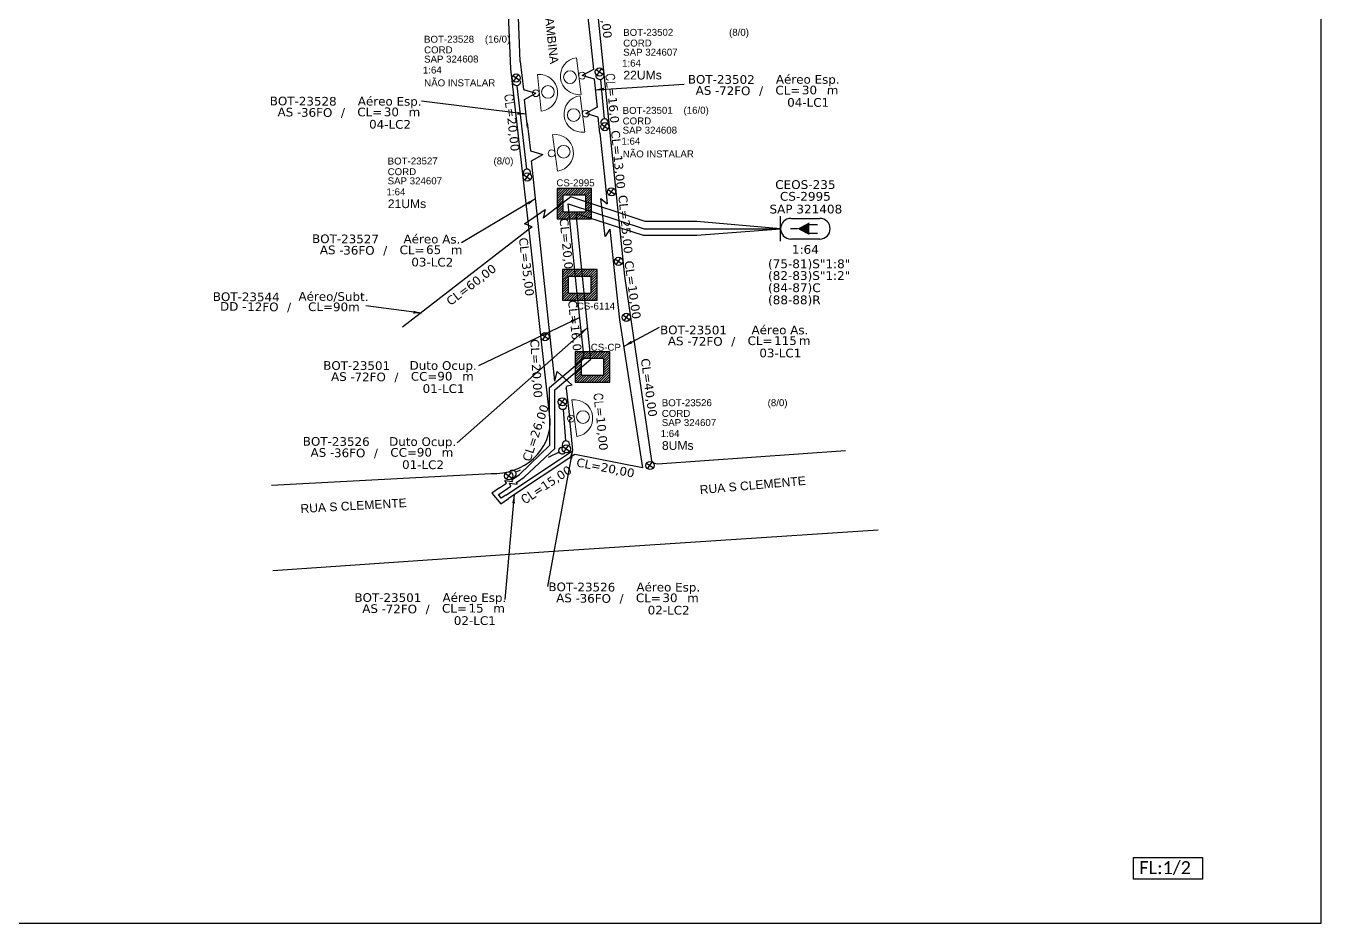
# Model space of a CAD drawing. Header units: metres. Extents: x -1286 to -445, y -500 to 94.
# Drawn here: x -743.9 to -445.1, y -499.8 to -292.9 of the extents above; entities that cross this region are included whole.
import ezdxf
from ezdxf.enums import TextEntityAlignment as Align

# ---------------------------------------------------------------- set-up
doc = ezdxf.new("R2010")
doc.units = ezdxf.units.M
for name, color, linetype in [('10.1-Caixas Subterrâneas', 5, 'Continuous'), ('20.4-CEOS', 1, 'Continuous'), ('CAP a instalar', 1, 'Continuous'), ('celulas gpon', 7, 'Continuous'), ('label_cabos', 7, 'Continuous'), ('Legenda', 1, 'Continuous'), ('QUADRA', 7, 'Continuous')]:
    doc.layers.add(name, color=color, linetype=linetype)
for name, color, linetype, lineweight in [("20.0-LEGENDA DOS CDO'S", 1, 'Continuous', 0), ('20.2-CDO_POSTE', 1, 'Continuous', 5), ('20.6-CORDOALHA_SUPORTE', 7, 'Continuous', 25), ('Segmento Logradouro Texto', 238, 'Continuous', 0)]:
    doc.layers.add(name, color=color, linetype=linetype, lineweight=lineweight)
doc.layers.add('EXTRA', color=50, linetype='Continuous', plot=False)
doc.styles.add('ARIAL', font='arial.ttf')
doc.styles.add('DIGICADE', font='arial.ttf')
doc.styles.add('ROMANS', font='romans.shx')
doc.styles.add('siredit', font='verdana.ttf')
doc.styles.add('WMF-Calibri0', font='calibri.ttf')
doc.linetypes.add('FENCELINE1', pattern='A,0.25,-0.1,[133,ltypeshp.shx,S=0.1,R=0,X=-0.1,Y=0],-0.1,1', length=1.45)
doc.dimstyles.new('CC', dxfattribs={"dimtxt": 0.8, "dimasz": 2, "dimexe": 0.18, "dimexo": 0.0625, "dimgap": 0.09, "dimtad": 0, "dimdec": 0, "dimrnd": 1, "dimzin": 0, "dimdsep": 46, "dimtxsty": 'siredit', "dimblk": 'NONE', "dimcen": 0, "dimse1": 1, "dimse2": 1, "dimsd1": 1, "dimsd2": 1, "dimclrt": 7, "dimadec": 0, "dimazin": 0, "dimtfac": 1, "dimtdec": 0, "dimtofl": 0, "dimtmove": 0, "dimatfit": 3, "dimfxl": 0, "dimtolj": 1, "dimtzin": 0, "dimarcsym": 0})

# ---------------------------------------------------------------- blocks, each defined once
blk = doc.blocks.new('Inst CORD BENZINAL 4.55MM 3F (sem recursos)')
at = {"layer": '20.6-CORDOALHA_SUPORTE', "color": 0, "lineweight": 0, "style": 'ROMANS'}
blk.add_attdef('LANCE', text='', height=1, dxfattribs=at).set_placement((-0.54, -2.21), align=Align.RIGHT)
at = {"layer": '20.6-CORDOALHA_SUPORTE', "color": 0, "style": 'siredit'}
blk.add_attdef('QTDE', (-0.54, -2.21), '', height=1, rotation=359.69, dxfattribs=at)
at = {"layer": '20.6-CORDOALHA_SUPORTE', "color": 0, "lineweight": 0, "style": 'ROMANS'}
for tag, p, flags in [('FATOR', (-5.2, -4.44), 3), ('ID_ATIVIDADE', (-5.2, -6.67), 3), ('FID', (-5.2, -8.9), 1)]:
    blk.add_attdef(tag, p, '', height=1, dxfattribs=dict(at, flags=flags))
blk = doc.blocks.new('*X70')
at = {"color": 0, "linetype": 'Continuous'}
for p, q in [((-1.25, 0.34099), (-0.49099, 1.1)), ((-1.25, 0.517767), (-0.667767, 1.1)), ((-1.25, 0.694544), (-0.844544, 1.1)), ((-1.25, 0.87132), (-1.02132, 1.1)), ((-1.25, 1.048097), (-1.198097, 1.1)), ((-0.789214, 0.625), (-0.314214, 1.1)), ((-0.612437, 0.625), (-0.137437, 1.1)), ((-0.43566, 0.625), (0.03934, 1.1)), ((-0.258883, 0.625), (0.216117, 1.1)), ((-0.082107, 0.625), (0.392893, 1.1)), ((0.09467, 0.625), (0.56967, 1.1)), ((0.271447, 0.625), (0.746447, 1.1)), ((0.448223, 0.625), (0.923223, 1.1)), ((0.625, 0.625), (1.1, 1.1)), ((0.801777, 0.625), (1.25, 1.073223)), ((-1.25, 0.164214), (-0.8035, 0.610714)), ((-1.25, -0.012563), (-0.8035, 0.433937)), ((-1.25, -0.18934), (-0.8035, 0.25716)), ((-1.25, -0.366117), (-0.8035, 0.080383)), ((0.8035, 0.449947), (1.25, 0.896447)), ((0.8035, 0.27317), (1.25, 0.71967)), ((0.8035, 0.096393), (1.25, 0.542893)), ((0.8035, -0.080383), (1.25, 0.366117)), ((0.8035, -0.25716), (1.25, 0.18934)), ((0.8035, -0.433937), (1.25, 0.012563)), ((-1.25, -0.542893), (-0.8035, -0.096393)), ((-1.25, -0.71967), (-0.8035, -0.27317)), ((-1.25, -0.896447), (-0.8035, -0.449947)), ((-1.25, -1.073223), (-0.801777, -0.625)), ((-1.1, -1.1), (-0.625, -0.625)), ((-0.923223, -1.1), (-0.448223, -0.625)), ((-0.746447, -1.1), (-0.271447, -0.625)), ((-0.56967, -1.1), (-0.09467, -0.625)), ((-0.392893, -1.1), (0.082107, -0.625)), ((-0.216117, -1.1), (0.258883, -0.625)), ((-0.03934, -1.1), (0.43566, -0.625)), ((0.137437, -1.1), (0.612437, -0.625)), ((0.314214, -1.1), (0.789214, -0.625)), ((0.49099, -1.1), (1.25, -0.34099)), ((0.667767, -1.1), (1.25, -0.517767)), ((0.8035, -0.610714), (1.25, -0.164214)), ((0.844544, -1.1), (1.25, -0.694544)), ((1.02132, -1.1), (1.25, -0.87132)), ((1.198097, -1.1), (1.25, -1.048097))]:
    blk.add_line(p, q, dxfattribs=at)
blk = doc.blocks.new('MANHOLE_MQ')
at = {"color": 0, "linetype": 'Continuous'}
for p, q in [((0.00000623, 0.00000569), (-0.00000627, 0.00000569)), ((-0.00000627, 0.00000569), (-0.00000627, -0.00000531)), ((0.00000623, -0.00000531), (0.00000623, 0.00000569)), ((-0.00000404, 0.00000331), (0.00000399, 0.00000331)), ((-0.00000404, -0.00000294), (-0.00000404, 0.00000331)), ((0.00000399, 0.00000331), (0.00000399, -0.00000294)), ((0.00000399, -0.00000294), (-0.00000404, -0.00000294)), ((0.00000399, -0.00000294), (0.00000399, -0.00000294)), ((-0.00000627, -0.00000531), (0.00000623, -0.00000531))]:
    blk.add_line(p, q, dxfattribs=at)
at = {"color": 0, "linetype": 'Continuous', "xscale": 5e-06, "yscale": 5e-06, "zscale": 1e-05}
blk.add_blockref('*X70', (-0.00000002, 0.00000019), dxfattribs=at)
blk = doc.blocks.new('CDOE_CT_POST_DESENHO')
at = {"color": 0}
blk.add_line((2.14, 0.39), (-2.11, 0.39), dxfattribs=at)
for centre, radius in [((0.01, 1.4), 0.733), ((0.01, 0), 0.393)]:
    blk.add_circle(centre, radius, dxfattribs=at)
blk.add_arc((0.01, 0.39), 2.12, 0, 180, dxfattribs=at)
blk = doc.blocks.new('Inst CDOE-8 CAIXA DIST OPT CDOE 48F_8D C_SPL OPTAP')
at = {"layer": "20.0-LEGENDA DOS CDO'S", "color": 0, "style": 'ARIAL'}
for tag, p, height in [('FID', (0.12, 5.25), 0.8), ('CORDOALHA', (0.12, 4.02), 0.8), ('SAP', (0.12, 2.96), 0.8), ('1:XX', (-0.01, 1.7), 0.8), ('UMS', (0.14, 0.22), 1)]:
    blk.add_attdef(tag, p, '', height=height, rotation=0.118, dxfattribs=at)
at = {"layer": "20.0-LEGENDA DOS CDO'S", "color": 0}
for tag, p, style, flags in [('ID_ATIVIDADE', (0.12, 6.47), 'ARIAL', 3), ('FATOR', (7.92, 6.47), 'ARIAL', 1), ('QTDE', (0.23, -0.97), 'DIGICADE', 3)]:
    blk.add_attdef(tag, p, '', height=0.8, rotation=0.118, dxfattribs=dict(at, style=style, flags=flags))
at = {"layer": "20.0-LEGENDA DOS CDO'S", "color": 0, "style": 'ARIAL'}
blk.add_attdef('FIBRAS_UTILIZADAS', text='', height=0.8, rotation=0.118, dxfattribs=at).set_placement((13.48, 5.26), align=Align.CENTER)
blk = doc.blocks.new('CDOE_CT_POSTE')
at = {"layer": "20.0-LEGENDA DOS CDO'S", "color": 0, "style": 'ARIAL'}
for tag, p in [('CDO_N', (0.12, 5.25)), ('CORDOALHA', (0.12, 4.02)), ('SAP', (0.12, 2.96)), ('1:XX', (0.14, 1.23)), ('UMS', (0.14, 0.22))]:
    blk.add_attdef(tag, p, '', height=0.68, rotation=0.118, dxfattribs=at)
blk.add_attdef('FIBRAS_UTILIZADAS', text='', height=0.68, rotation=0.118, dxfattribs=at).set_placement((7.83, 5.26), align=Align.CENTER)
blk = doc.blocks.new('Inst CB DT OCUP CFOA-SM-AS-80-TS-72')
at = {"layer": 'label_cabos', "color": 0, "style": 'siredit'}
for tag, flags, p in [('ID_ATIVIDADE', 3, (1.31, 2.67)), ('FATOR', 1, (11.56, 2.55))]:
    blk.add_attdef(tag, text='', height=1, rotation=359.69, dxfattribs=dict(at, flags=flags)).set_placement(p, align=Align.MIDDLE_CENTER)
for tag, p in [('DESTINO_CABO', (3.13, 1.26)), ('TIPO_CABO', (13.11, 1.24)), ('TIPO_CABO', (1.76, 0)), ('CABO', (4.69, -0.05)), ('/', (7.71, -0.05)), ('LANCE', (10.91, 0)), ('UND', (15.96, 0)), ('FID', (13.15, -1.41))]:
    blk.add_attdef(tag, text='', height=1, rotation=359.69, dxfattribs=at).set_placement(p, align=Align.MIDDLE_CENTER)
blk.add_attdef('QTDE', (12.43, -0.47), '', height=1, rotation=359.69, dxfattribs=at)
blk = doc.blocks.new('_None')
blk = doc.blocks.new('Inst CB ESP CFOA-SM-AS-80-TS-72')
at = {"layer": 'label_cabos', "color": 0, "style": 'siredit'}
for tag, flags, p in [('ID_ATIVIDADE', 3, (1.31, 2.67)), ('FATOR', 1, (11.56, 2.55))]:
    blk.add_attdef(tag, text='', height=0.8, rotation=359.69, dxfattribs=dict(at, flags=flags)).set_placement(p, align=Align.MIDDLE_CENTER)
for tag, p in [('DESTINO_CABO', (3.13, 1.26)), ('TIPO_CABO', (13.11, 1.24)), ('TIPO_CABO', (1.76, 0)), ('CABO', (4.69, -0.05)), ('/', (7.71, -0.05)), ('LANCE', (10.81, 0)), ('UND', (15.96, 0)), ('FID', (13.15, -1.41))]:
    blk.add_attdef(tag, text='', height=0.8, rotation=359.69, dxfattribs=at).set_placement(p, align=Align.MIDDLE_CENTER)
blk.add_attdef('QTDE', (12.43, -0.47), '', height=0.8, rotation=359.69, dxfattribs=at)
blk = doc.blocks.new('Inst CB AS CFOA-SM-AS-80-TS-72')
at = {"layer": 'label_cabos', "color": 0, "style": 'siredit'}
for tag, flags, p in [('ID_ATIVIDADE', 3, (1.31, 2.67)), ('FATOR', 1, (11.56, 2.55))]:
    blk.add_attdef(tag, text='', height=1, rotation=359.69, dxfattribs=dict(at, flags=flags)).set_placement(p, align=Align.MIDDLE_CENTER)
for tag, p in [('DESTINO_CABO', (3.13, 1.26)), ('TIPO_CABO', (13.11, 1.24)), ('TIPO_CABO', (1.76, 0)), ('CABO', (4.69, -0.05)), ('/', (7.71, -0.05)), ('LANCE', (10.81, 0)), ('UND', (15.96, 0)), ('FID', (13.15, -1.41))]:
    blk.add_attdef(tag, text='', height=1, rotation=359.69, dxfattribs=at).set_placement(p, align=Align.MIDDLE_CENTER)
blk.add_attdef('QTDE', (12.43, -0.47), '', height=1, rotation=359.69, dxfattribs=at)
blk = doc.blocks.new('Inst CB DT OCUP CFOA-SM-AS-80-TS-36')
at = {"layer": 'label_cabos', "color": 0, "style": 'siredit'}
for tag, flags, p in [('ID_ATIVIDADE', 3, (1.31, 2.67)), ('FATOR', 1, (11.56, 2.55))]:
    blk.add_attdef(tag, text='', height=1, rotation=359.69, dxfattribs=dict(at, flags=flags)).set_placement(p, align=Align.MIDDLE_CENTER)
for tag, p in [('DESTINO_CABO', (3.13, 1.26)), ('TIPO_CABO', (13.11, 1.24)), ('TIPO_CABO', (1.76, 0)), ('CABO', (4.69, -0.05)), ('/', (7.71, -0.05)), ('LANCE', (10.91, 0)), ('UND', (15.96, 0)), ('FID', (13.15, -1.41))]:
    blk.add_attdef(tag, text='', height=1, rotation=359.69, dxfattribs=at).set_placement(p, align=Align.MIDDLE_CENTER)
blk.add_attdef('QTDE', (12.43, -0.47), '', height=1, rotation=359.69, dxfattribs=at)
blk = doc.blocks.new('Inst CB ESP CFOA-SM-AS-80-TS-36')
at = {"layer": 'label_cabos', "color": 0, "style": 'siredit'}
for tag, flags, p in [('ID_ATIVIDADE', 3, (1.31, 2.67)), ('FATOR', 1, (11.56, 2.55))]:
    blk.add_attdef(tag, text='', height=1, rotation=359.69, dxfattribs=dict(at, flags=flags)).set_placement(p, align=Align.MIDDLE_CENTER)
for tag, p in [('DESTINO_CABO', (3.13, 1.26)), ('TIPO_CABO', (13.11, 1.24)), ('TIPO_CABO', (1.76, 0)), ('CABO', (4.69, -0.05)), ('/', (7.71, -0.05)), ('LANCE', (10.81, 0)), ('UND', (15.96, 0)), ('FID', (13.15, -1.41))]:
    blk.add_attdef(tag, text='', height=1, rotation=359.69, dxfattribs=at).set_placement(p, align=Align.MIDDLE_CENTER)
blk.add_attdef('QTDE', (12.43, -0.47), '', height=1, rotation=359.69, dxfattribs=at)
blk = doc.blocks.new('Inst CB AS CFOA-SM-AS-80-TS-36')
at = {"layer": 'label_cabos', "color": 0, "style": 'siredit'}
for tag, flags, p in [('ID_ATIVIDADE', 3, (1.31, 2.67)), ('FATOR', 1, (11.56, 2.55))]:
    blk.add_attdef(tag, text='', height=1, rotation=359.69, dxfattribs=dict(at, flags=flags)).set_placement(p, align=Align.MIDDLE_CENTER)
for tag, p in [('DESTINO_CABO', (3.13, 1.26)), ('TIPO_CABO', (13.11, 1.24)), ('TIPO_CABO', (1.76, 0)), ('CABO', (4.69, -0.05)), ('/', (7.71, -0.05)), ('LANCE', (10.81, 0)), ('UND', (15.96, 0)), ('FID', (13.15, -1.41))]:
    blk.add_attdef(tag, text='', height=1, rotation=359.69, dxfattribs=at).set_placement(p, align=Align.MIDDLE_CENTER)
blk.add_attdef('QTDE', (12.43, -0.47), '', height=1, rotation=359.69, dxfattribs=at)
blk = doc.blocks.new('LEGENDA DOS CABOS')
at = {"layer": 'EXTRA', "color": 0, "style": 'siredit'}
for tag, p in [('ID', (4.6, 0.97)), ('XX', (9.03, 0.97))]:
    blk.add_attdef(tag, text='', height=0.48, rotation=359.69, dxfattribs=at).set_placement(p, align=Align.MIDDLE_CENTER)
at = {"layer": 'Legenda', "color": 0, "style": 'siredit'}
for tag, p in [('TIPO_CABO', (1.31, 0)), ('CABO', (4.69, -0.05)), ('/', (6.81, -0.05)), ('METROS', (10.03, -0.05))]:
    blk.add_attdef(tag, text='', height=0.8, rotation=359.69, dxfattribs=at).set_placement(p, align=Align.MIDDLE_CENTER)
blk = doc.blocks.new('*U114')
at = {"layer": '20.4-CEOS', "color": 7, "style": 'siredit'}
for tag, p in [('FIBRAS_SPLITTER', (0, 0)), ('FIBRAS_TOP_C', (0, -4.13)), ('RESERVA_FINAIS', (0, -5.46))]:
    blk.add_attdef(tag, p, '', height=1.01, dxfattribs=at)
for tag, p, flags in [('ID_ATIVIDADE', (0, -6.77), 3), ('FATOR', (0, -8.09), 1), ('QTDE', (0, -9.4), 1), ('FID', (0, -10.71), 1)]:
    blk.add_attdef(tag, p, '', height=1.01, dxfattribs=dict(at, flags=flags))
blk = doc.blocks.new('*U115')
at = {"layer": '20.4-CEOS', "color": 7, "style": 'siredit'}
blk.add_attdef('FIBRAS_SPLITTER', (0, 0), '', height=1.01, dxfattribs=at)
for tag, p, flags in [('ID_ATIVIDADE', (0, -1.48), 3), ('FATOR', (0, -2.79), 1), ('QTDE', (0, -4.11), 1), ('FID', (0, -5.42), 1)]:
    blk.add_attdef(tag, p, '', height=1.01, dxfattribs=dict(at, flags=flags))

msp = doc.modelspace()

# ---------------------------------------------------------------- linework, layer by layer
msp.add_lwpolyline([(-1286.07, -499.81), (-445.07, -499.81), (-445.07, 94.19), (-1286.07, 94.19)], close=True)
at = {"color": 10}
for points in [[(-631.58, -304.33), (-630.02, -305.4)], [(-631.34, -305.64), (-630.27, -304.08)], [(-612.35, -302.94), (-610.8, -304.01)], [(-612.11, -304.25), (-611.04, -302.69)], [(-611.12, -315.56), (-609.56, -316.63)], [(-610.88, -316.87), (-609.8, -315.32)], [(-629.01, -327.18), (-627.45, -328.25)], [(-628.77, -328.49), (-627.69, -326.93)], [(-609.56, -330.6), (-608.01, -331.67)], [(-609.32, -331.91), (-608.25, -330.36)], [(-607.94, -346.63), (-606.39, -347.7)], [(-607.7, -347.95), (-606.63, -346.39)], [(-606.15, -359.54), (-604.59, -360.62)], [(-605.9, -360.86), (-604.83, -359.3)], [(-624.92, -363.99), (-623.36, -365.06)], [(-624.67, -365.3), (-623.6, -363.75)], [(-620.9, -379.03), (-619.34, -380.1)], [(-620.66, -380.35), (-619.59, -378.79)], [(-620.01, -389.86), (-618.45, -390.94)], [(-619.76, -391.18), (-618.69, -389.62)], [(-600.69, -393.73), (-599.14, -394.8)], [(-600.45, -395.04), (-599.38, -393.49)], [(-633.28, -396.11), (-631.73, -397.18)], [(-633.04, -397.43), (-631.97, -395.87)]]:
    msp.add_lwpolyline(points, dxfattribs=at)
at = {"color": 7}
msp.add_lwpolyline([(-488.37, -484.64), (-472.44, -484.64), (-472.44, -489.7), (-488.37, -489.7)], close=True, dxfattribs=at)
at = {"color": 10}
for centre in [(-630.8, -304.86), (-611.58, -303.47), (-610.34, -316.1), (-628.23, -327.71), (-608.78, -331.13), (-607.16, -347.17), (-605.37, -360.08), (-624.14, -364.53), (-620.12, -379.57), (-619.23, -390.4), (-599.91, -394.27), (-632.51, -396.65)]:
    msp.add_circle(centre, 0.945, dxfattribs=at)
at = {"layer": '20.4-CEOS', "color": 5}
for p, q in [((-567.4, -337.26), (-560.72, -337.26)), ((-560.72, -342.02), (-567.4, -342.02))]:
    msp.add_line(p, q, dxfattribs=at)
for points in [[(-569.79, -342.51), (-569.79, -336.77)], [(-565.9, -339.64), (-567.51, -339.64)], [(-563.27, -338.69), (-561.24, -338.69)], [(-563.27, -340.68), (-561.24, -340.68)]]:
    msp.add_lwpolyline(points, dxfattribs=at)
msp.add_lwpolyline([(-565.9, -339.64, 0, 2.94, 0), (-563.14, -339.64, 2.94, 2.94, 0)], format="xyseb", dxfattribs=at)
for centre, start, end in [((-567.4, -339.64), 90, 270), ((-560.72, -339.64), 270, 90)]:
    msp.add_arc(centre, 2.38, start, end, dxfattribs=at)
at = {"layer": '20.6-CORDOALHA_SUPORTE'}
for points in [[(-610.62, -304.16, -1.231752), (-612.31, -304.3)], [(-629.85, -305.55, -1.231752), (-631.53, -305.69)], [(-609.55, -315.26, 1.231752), (-611.24, -315.4)], [(-627.44, -326.88, 1.231752), (-629.12, -327.02)], [(-619.22, -380.26, -1.231752), (-620.9, -380.4)], [(-619.54, -391.47, -1.231752), (-620.31, -389.97)], [(-618.44, -389.56, 1.231752), (-620.12, -389.71)], [(-631.43, -397.06, 1.231752), (-632.21, -395.56)]]:
    msp.add_lwpolyline(points, format="xyb", dxfattribs=at)
for points in [[(-630.6, -306.66), (-628.37, -325.91)], [(-611.33, -305.27), (-610.48, -314.29)], [(-619.97, -381.37), (-619.37, -388.6)], [(-620.85, -391.2), (-623.41, -392.38)], [(-629.83, -395.34), (-630.89, -395.83)]]:
    msp.add_lwpolyline(points, dxfattribs=at)
at = {"layer": 'CAP a instalar', "color": 7, "linetype": 'FENCELINE1', "ltscale": 6}
for points in [[(-629.84, -301.09), (-631.05, -270.42), (-632.01, -260.28)], [(-629.84, -301.09), (-629.12, -307.56), (-626.24, -308.4)], [(-628.15, -316.32), (-628.87, -309.85), (-626.24, -308.4)], [(-628.24, -315.19), (-627.52, -321.66), (-624.64, -322.49)], [(-626.55, -330.41), (-627.27, -323.95), (-624.64, -322.49)], [(-621.9, -374.79), (-626.55, -330.41)], [(-621.9, -374.79), (-621.32, -372.54), (-617.89, -375.73), (-619.1, -375.98)], [(-619.22, -376.48), (-619.1, -375.98)], [(-619.22, -376.48), (-618.5, -383.1), (-617.84, -383.3)], [(-617.73, -390.8), (-618.44, -383.64), (-617.84, -383.3)], [(-633.14, -401.09), (-620.79, -392.86), (-619.18, -391.76), (-617.73, -390.8)], [(-633.14, -401.09), (-634.22, -401.77), (-634.88, -400.93), (-633.58, -400.07)]]:
    msp.add_lwpolyline(points, dxfattribs=at)
at = {"layer": 'CAP a instalar', "color": 5, "linetype": 'FENCELINE1', "ltscale": 6}
for points in [[(-615.37, -280.46), (-613.62, -296.4)], [(-613.62, -296.4), (-612.96, -302.88), (-615.59, -304.31)], [(-612.06, -311.65), (-612.72, -305.17), (-615.59, -304.31)], [(-612.76, -305.15), (-612.1, -311.62), (-614.74, -313.05)], [(-611.49, -317.59), (-611.87, -313.92), (-614.74, -313.05)], [(-611.49, -317.59), (-610.27, -329.02), (-609.76, -333.87)], [(-629.99, -396.34), (-623.03, -389.54), (-623.07, -376.28), (-615.13, -369.52), (-616.81, -353.87), (-618.82, -333.9), (-601.29, -339.64), (-569.79, -339.64)], [(-609.15, -339.75), (-610.23, -341.42), (-611.29, -332.69), (-609.76, -333.87)], [(-609.15, -339.75), (-608.15, -349.29), (-606.91, -360.69)], [(-606.91, -360.69), (-601.67, -394.78), (-617.27, -391.71), (-632.56, -401.89)], [(-634.62, -399.42), (-633.04, -398.36), (-633.4, -397.72), (-631.6, -397.92), (-631.75, -397.52), (-629.99, -396.34)], [(-633.58, -400.07), (-632, -399), (-632.36, -398.37), (-630.56, -398.56), (-630.71, -398.16), (-628.95, -396.98)], [(-634.62, -399.42), (-636.4, -400.61), (-634.35, -403.09), (-632.56, -401.89)]]:
    msp.add_lwpolyline(points, dxfattribs=at)
at = {"layer": 'CAP a instalar', "color": 7, "ltscale": 6}
for points in [[(-569.79, -339.64), (-589.07, -337.94), (-601.03, -337.94), (-618.14, -332.25), (-624.59, -337.24)], [(-628.95, -396.98), (-621.83, -390.35), (-621.84, -376.82), (-613.56, -369.72), (-616.95, -336.12), (-601.48, -341.12), (-589.07, -341.12), (-569.79, -339.64)], [(-627.12, -339.2), (-628.85, -338.49), (-624.1, -335.2), (-624.59, -337.24)], [(-627.12, -339.2), (-657.05, -362.37)]]:
    msp.add_lwpolyline(points, dxfattribs=at)
at = {"layer": 'QUADRA', "color": 4}
for points in [[(-620.94, -201.47), (-617.34, -248.23), (-612.36, -286.59), (-605.82, -350.61), (-599.53, -393.21), (-598.98, -393.69), (-598.18, -393.84), (-554.79, -390.76)], [(-687.26, -398.77), (-636.59, -396.07), (-635.24, -396.08), (-633.9, -395.96), (-632.57, -395.7), (-631.29, -395.32), (-630.05, -394.81), (-628.87, -394.19), (-627.77, -393.46), (-626.76, -392.62), (-625.85, -391.71), (-625.06, -390.69), (-624.37, -389.62), (-623.82, -388.47), (-623.39, -387.27), (-623.1, -386.05), (-622.96, -384.82), (-622.94, -383.72), (-628.1, -337.21), (-632.05, -302.78), (-633.45, -268.49)], [(-547.24, -409.2), (-622.2, -414.11), (-650.09, -416.03), (-686.96, -418.58)]]:
    msp.add_lwpolyline(points, dxfattribs=at)

# ---------------------------------------------------------------- block references
at = {"layer": '10.1-Caixas Subterrâneas', "color": 30, "xscale": 639575.1086223164, "yscale": 639575.1086223164, "zscale": 639575.1086223164, "rotation": 180.0000000000625}
for p in [(-617.38, -333.74), (-616.14, -352.45), (-613.19, -371.4)]:
    msp.add_blockref('MANHOLE_MQ', p, dxfattribs=at)
at = {"layer": "20.0-LEGENDA DOS CDO'S", "color": 252}
ref = msp.add_blockref('CDOE_CT_POSTE', (-652.29, -307.24), dxfattribs=dict(at, xscale=2, yscale=2, zscale=2))
ref.add_attrib('CDO_N', 'BOT-23528', (-652.05, -296.74), dxfattribs={"color": 0, "height": 1.6, "rotation": 0.118, "style": 'ARIAL'})
ref.add_attrib('CORDOALHA', 'CORD', (-652.04, -299.19), dxfattribs={"color": 0, "height": 1.6, "rotation": 0.118, "style": 'ARIAL'})
ref.add_attrib('SAP', 'SAP 324608', (-652.04, -301.32), dxfattribs={"color": 0, "height": 1.6, "rotation": 0.118, "style": 'ARIAL'})
ref.add_attrib('1:XX', '1:64', (-652.31, -303.84), dxfattribs={"color": 0, "height": 1.6, "rotation": 0.118, "style": 'ARIAL'})
ref.add_attrib('UMS', 'NÃO INSTALAR', (-652.01, -306.8), dxfattribs={"color": 0, "height": 1.6, "rotation": 0.118, "style": 'ARIAL'})
ref.add_attrib('FIBRAS_UTILIZADAS', '     (16/0)', dxfattribs={"color": 0, "height": 1.6, "rotation": 0.118, "style": 'ARIAL'}).set_placement((-636.63, -296.71), align=Align.CENTER)
at = {"layer": "20.0-LEGENDA DOS CDO'S", "color": 7, "lineweight": 0, "xscale": 2, "yscale": 2, "zscale": 2}
for p, values in [((-606.33, -305.66), {'FID': 'BOT-23502', 'CORDOALHA': 'CORD', 'SAP': 'SAP 324607', '1:XX': '1:64', 'UMS': '22UMs', 'FIBRAS_UTILIZADAS': '(8/0)'}), ((-660.68, -335.33), {'FID': 'BOT-23527', 'CORDOALHA': 'CORD', 'SAP': 'SAP 324607', '1:XX': '1:64', 'UMS': '21UMs', 'FIBRAS_UTILIZADAS': '(8/0)'}), ((-597.43, -391.09), {'FID': 'BOT-23526', 'CORDOALHA': 'CORD', 'SAP': 'SAP 324607', '1:XX': '1:64', 'UMS': '8UMs', 'FIBRAS_UTILIZADAS': '(8/0)'})]:
    msp.add_blockref('Inst CDOE-8 CAIXA DIST OPT CDOE 48F_8D C_SPL OPTAP', p, dxfattribs=at).add_auto_attribs(values)
at = {"layer": "20.0-LEGENDA DOS CDO'S", "color": 252}
ref = msp.add_blockref('CDOE_CT_POSTE', (-606.47, -323.64), dxfattribs=dict(at, xscale=2, yscale=2, zscale=2))
ref.add_attrib('CDO_N', 'BOT-23501', (-606.23, -313.15), dxfattribs={"color": 0, "height": 1.6, "rotation": 0.118, "style": 'ARIAL'})
ref.add_attrib('CORDOALHA', 'CORD', (-606.22, -315.59), dxfattribs={"color": 0, "height": 1.6, "rotation": 0.118, "style": 'ARIAL'})
ref.add_attrib('SAP', 'SAP 324608', (-606.22, -317.72), dxfattribs={"color": 0, "height": 1.6, "rotation": 0.118, "style": 'ARIAL'})
ref.add_attrib('1:XX', '1:64', (-606.49, -320.24), dxfattribs={"color": 0, "height": 1.6, "rotation": 0.118, "style": 'ARIAL'})
ref.add_attrib('UMS', 'NÃO INSTALAR', (-606.19, -323.21), dxfattribs={"color": 0, "height": 1.6, "rotation": 0.118, "style": 'ARIAL'})
ref.add_attrib('FIBRAS_UTILIZADAS', '     (16/0)', dxfattribs={"color": 0, "height": 1.6, "rotation": 0.118, "style": 'ARIAL'}).set_placement((-590.81, -313.11), align=Align.CENTER)
at = {"layer": '20.2-CDO_POSTE', "color": 7, "xscale": -2, "zscale": 2}
for p, yscale, rotation in [((-615.59, -304.31), 1.999999999999999, 97.21387081247103), ((-622.6, -322.28), 2, 277.7019938570469), ((-618.14, -383.47), 2, 277.7019938570469)]:
    msp.add_blockref('CDOE_CT_POST_DESENHO', p, dxfattribs=dict(at, yscale=yscale, rotation=rotation))
at = {"layer": '20.2-CDO_POSTE', "color": 8, "yscale": 2, "zscale": 2}
for p, xscale, rotation in [((-626.24, -308.4), -1.999999999999984, 275.8703583839682), ((-614.74, -313.05), -2, 97.2138708124747)]:
    msp.add_blockref('CDOE_CT_POST_DESENHO', p, dxfattribs=dict(at, xscale=xscale, rotation=rotation))
at = {"layer": '20.4-CEOS', "color": 5, "lineweight": 0}
ref = msp.add_blockref('*U114', (-572.68, -348.74), dxfattribs=dict(at, xscale=2, yscale=2, zscale=2))
ref.add_attrib('FIBRAS_SPLITTER', '(75-81)S"1:8"', (-572.68, -348.74), dxfattribs={"color": 7, "height": 2.0194, "style": 'siredit'})
ref.add_attrib('FIBRAS_TOP_C', '(84-87)C', (-572.68, -354.26), dxfattribs={"color": 7, "height": 2.019, "style": 'siredit'})
ref.add_attrib('RESERVA_FINAIS', '(88-88)R', (-572.68, -357.06), dxfattribs={"color": 7, "height": 2.019, "style": 'siredit'})
at = {"layer": '20.4-CEOS', "color": 5, "lineweight": 0, "xscale": 2, "yscale": 2, "zscale": 2}
msp.add_blockref('*U115', (-572.68, -351.46), dxfattribs=at).add_auto_attribs({'FIBRAS_SPLITTER': '(82-83)S"1:2"'})
at = {"layer": '20.6-CORDOALHA_SUPORTE', "color": 0, "lineweight": 0}
ref = msp.add_blockref('Inst CORD BENZINAL 4.55MM 3F (sem recursos)', (1361.09, -61.37), dxfattribs=dict(at, xscale=1.999999999999985, yscale=1.999999999999985, zscale=1.999999999999985, rotation=275.8848410858103))
ref.add_attrib('QTDE', '16,0', (-609.59, -309.33), dxfattribs={"color": 0, "height": 2, "rotation": 275.5748, "style": 'siredit'})
ref.add_attrib('LANCE', 'CL=', dxfattribs={"color": 0, "lineweight": 0, "height": 2, "rotation": 275.8848, "style": 'ROMANS'}).set_placement((-609.59, -309.33), align=Align.RIGHT)
ref = msp.add_blockref('Inst CORD BENZINAL 4.55MM 3F (sem recursos)', (1329.23, -41.16), dxfattribs=dict(at, xscale=1.999999999999985, yscale=1.999999999999985, zscale=1.999999999999985, rotation=276.6176313568142))
ref.add_attrib('QTDE', '20,00', (-632.84, -314.09), dxfattribs={"color": 0, "height": 2, "rotation": 276.3076, "style": 'siredit'})
ref.add_attrib('LANCE', 'CL=', dxfattribs={"color": 0, "lineweight": 0, "height": 2, "rotation": 276.6176, "style": 'ROMANS'}).set_placement((-632.84, -314.09), align=Align.RIGHT)
ref = msp.add_blockref('Inst CORD BENZINAL 4.55MM 3F (sem recursos)', (1355.78, -135.2), dxfattribs=dict(at, xscale=1.999999999999985, yscale=1.999999999999985, zscale=1.999999999999985, rotation=275.8848410858103))
ref.add_attrib('QTDE', '10,00', (-612.33, -383.07), dxfattribs={"color": 0, "height": 2, "rotation": 275.5748, "style": 'siredit'})
ref.add_attrib('LANCE', 'CL=', dxfattribs={"color": 0, "lineweight": 0, "height": 2, "rotation": 275.8848, "style": 'ROMANS'}).set_placement((-612.33, -383.07), align=Align.RIGHT)
ref = msp.add_blockref('Inst CORD BENZINAL 4.55MM 3F (sem recursos)', (-1766.21, 1214.65), dxfattribs=dict(at, xscale=1.999999999999999, yscale=1.999999999999999, zscale=1.999999999999999, rotation=33.98350238591077))
ref.add_attrib('QTDE', '15,00', (-624.26, -400.15), dxfattribs={"color": 0, "height": 2, "rotation": 33.6735, "style": 'siredit'})
ref.add_attrib('LANCE', 'CL=', dxfattribs={"color": 0, "lineweight": 0, "height": 2, "rotation": 33.9835, "style": 'ROMANS'}).set_placement((-624.26, -400.15), align=Align.RIGHT)
at = {"layer": 'label_cabos'}
ref = msp.add_blockref('Inst CB ESP CFOA-SM-AS-80-TS-72', (-589.72, -307.74), dxfattribs=dict(at, xscale=2, yscale=2, zscale=2, rotation=0.1315642785740541))
ref.add_attrib('DESTINO_CABO', 'BOT-23502', dxfattribs={"color": 0, "height": 2, "rotation": 359.8216, "style": 'siredit'}).set_placement((-583.46, -305.21), align=Align.MIDDLE_CENTER)
ref.add_attrib('CABO', '72FO', dxfattribs={"color": 0, "height": 2, "rotation": 359.8216, "style": 'siredit'}).set_placement((-580.35, -307.83), align=Align.MIDDLE_CENTER)
ref.add_attrib('LANCE', 'CL=', dxfattribs={"color": 0, "height": 2, "rotation": 359.8216, "style": 'siredit'}).set_placement((-568.1, -307.69), align=Align.MIDDLE_CENTER)
ref.add_attrib('TIPO_CABO', 'Aéreo Esp.', dxfattribs={"color": 0, "height": 2, "rotation": 359.8216, "style": 'siredit'}).set_placement((-563.51, -305.19), align=Align.MIDDLE_CENTER)
ref.add_attrib('/', '/', dxfattribs={"color": 0, "height": 2, "rotation": 359.8216, "style": 'siredit'}).set_placement((-574.29, -307.81), align=Align.MIDDLE_CENTER)
ref.add_attrib('TIPO_CABO', 'AS - ', dxfattribs={"color": 0, "height": 2, "rotation": 359.8216, "style": 'siredit'}).set_placement((-586.2, -307.75), align=Align.MIDDLE_CENTER)
ref.add_attrib('FID', '04-LC1', dxfattribs={"color": 0, "height": 2, "rotation": 359.8216, "style": 'siredit'}).set_placement((-563.42, -310.51), align=Align.MIDDLE_CENTER)
ref.add_attrib('QTDE', '30', (-564.86, -308.64), dxfattribs={"color": 0, "height": 2, "rotation": 359.8216, "style": 'siredit'})
ref.add_attrib('UND', 'm', dxfattribs={"color": 0, "height": 2, "rotation": 359.8216, "style": 'siredit'}).set_placement((-557.79, -307.67), align=Align.MIDDLE_CENTER)
at = {"layer": 'label_cabos', "color": 0, "lineweight": 0}
ref = msp.add_blockref('Inst CB ESP CFOA-SM-AS-80-TS-36', (-686.19, -312.73), dxfattribs=dict(at, xscale=2, yscale=2, zscale=2))
ref.add_attrib('DESTINO_CABO', 'BOT-23528', dxfattribs={"color": 0, "height": 2, "rotation": 359.69, "style": 'siredit'}).set_placement((-679.93, -310.21), align=Align.MIDDLE_CENTER)
ref.add_attrib('TIPO_CABO', 'Aéreo Esp.', dxfattribs={"color": 0, "height": 2, "rotation": 359.69, "style": 'siredit'}).set_placement((-659.97, -310.24), align=Align.MIDDLE_CENTER)
ref.add_attrib('CABO', '36FO', dxfattribs={"color": 0, "height": 2, "rotation": 359.69, "style": 'siredit'}).set_placement((-676.82, -312.83), align=Align.MIDDLE_CENTER)
ref.add_attrib('/', '/', dxfattribs={"color": 0, "height": 2, "rotation": 359.69, "style": 'siredit'}).set_placement((-670.76, -312.83), align=Align.MIDDLE_CENTER)
ref.add_attrib('TIPO_CABO', 'AS - ', dxfattribs={"color": 0, "height": 2, "rotation": 359.69, "style": 'siredit'}).set_placement((-682.67, -312.74), align=Align.MIDDLE_CENTER)
ref.add_attrib('FID', '04-LC2', dxfattribs={"color": 0, "height": 2, "rotation": 359.69, "style": 'siredit'}).set_placement((-659.89, -315.56), align=Align.MIDDLE_CENTER)
ref.add_attrib('LANCE', 'CL=', dxfattribs={"color": 0, "height": 2, "rotation": 359.69, "style": 'siredit'}).set_placement((-664.57, -312.73), align=Align.MIDDLE_CENTER)
ref.add_attrib('QTDE', '30', (-661.33, -313.68), dxfattribs={"color": 0, "height": 2, "rotation": 359.69, "style": 'siredit'})
ref.add_attrib('UND', 'm', dxfattribs={"color": 0, "height": 2, "rotation": 359.69, "style": 'siredit'}).set_placement((-654.26, -312.73), align=Align.MIDDLE_CENTER)
ref = msp.add_blockref('Inst CB AS CFOA-SM-AS-80-TS-36', (-676.44, -344.52), dxfattribs=dict(at, xscale=2, yscale=2, zscale=2))
ref.add_attrib('DESTINO_CABO', 'BOT-23527', dxfattribs={"color": 0, "height": 2, "rotation": 359.69, "style": 'siredit'}).set_placement((-670.17, -341.99), align=Align.MIDDLE_CENTER)
ref.add_attrib('TIPO_CABO', 'Aéreo As.', dxfattribs={"color": 0, "height": 2, "rotation": 359.69, "style": 'siredit'}).set_placement((-650.22, -342.03), align=Align.MIDDLE_CENTER)
ref.add_attrib('CABO', '36FO', dxfattribs={"color": 0, "height": 2, "rotation": 359.69, "style": 'siredit'}).set_placement((-667.07, -344.62), align=Align.MIDDLE_CENTER)
ref.add_attrib('/', '/', dxfattribs={"color": 0, "height": 2, "rotation": 359.69, "style": 'siredit'}).set_placement((-661.01, -344.62), align=Align.MIDDLE_CENTER)
ref.add_attrib('TIPO_CABO', 'AS - ', dxfattribs={"color": 0, "height": 2, "rotation": 359.69, "style": 'siredit'}).set_placement((-672.91, -344.53), align=Align.MIDDLE_CENTER)
ref.add_attrib('FID', '03-LC2', dxfattribs={"color": 0, "height": 2, "rotation": 359.69, "style": 'siredit'}).set_placement((-650.14, -347.35), align=Align.MIDDLE_CENTER)
ref.add_attrib('LANCE', 'CL=', dxfattribs={"color": 0, "height": 2, "rotation": 359.69, "style": 'siredit'}).set_placement((-654.82, -344.52), align=Align.MIDDLE_CENTER)
ref.add_attrib('QTDE', '65', (-651.58, -345.47), dxfattribs={"color": 0, "height": 2, "rotation": 359.69, "style": 'siredit'})
ref.add_attrib('UND', 'm', dxfattribs={"color": 0, "height": 2, "rotation": 359.69, "style": 'siredit'}).set_placement((-644.51, -344.52), align=Align.MIDDLE_CENTER)
ref = msp.add_blockref('LEGENDA DOS CABOS', (-701.55, -358.61), dxfattribs=dict(at, xscale=2, yscale=2, zscale=2))
ref.add_attrib('ID', 'BOT-23544', dxfattribs={"color": 0, "height": 2, "rotation": 359.69, "style": 'siredit'}).set_placement((-693.07, -355.35), align=Align.MIDDLE_CENTER)
ref.add_attrib('CABO', '12FO', dxfattribs={"color": 0, "height": 2, "rotation": 359.69, "style": 'siredit'}).set_placement((-689.23, -357.66), align=Align.MIDDLE_CENTER)
ref.add_attrib('METROS', 'CL=90m', dxfattribs={"color": 0, "height": 2, "rotation": 359.69, "style": 'siredit'}).set_placement((-672.84, -357.66), align=Align.MIDDLE_CENTER)
ref.add_attrib('XX', 'Aéreo/Subt.', dxfattribs={"color": 0, "height": 2, "rotation": 359.69, "style": 'siredit'}).set_placement((-672.94, -355.27), align=Align.MIDDLE_CENTER)
ref.add_attrib('/', '/', dxfattribs={"color": 0, "height": 2, "rotation": 359.69, "style": 'siredit'}).set_placement((-683.17, -357.66), align=Align.MIDDLE_CENTER)
ref.add_attrib('TIPO_CABO', 'DD -', dxfattribs={"color": 0, "height": 2, "rotation": 359.69, "style": 'siredit'}).set_placement((-696.07, -357.57), align=Align.MIDDLE_CENTER)
at = {"layer": 'label_cabos'}
ref = msp.add_blockref('Inst CB AS CFOA-SM-AS-80-TS-72', (-596.14, -365.54), dxfattribs=dict(at, xscale=2, yscale=2, zscale=2, rotation=0.131564278574054))
ref.add_attrib('DESTINO_CABO', 'BOT-23501', dxfattribs={"color": 0, "height": 2, "rotation": 359.8216, "style": 'siredit'}).set_placement((-589.88, -363), align=Align.MIDDLE_CENTER)
ref.add_attrib('TIPO_CABO', 'Aéreo As.', dxfattribs={"color": 0, "height": 2, "rotation": 359.8216, "style": 'siredit'}).set_placement((-569.93, -362.99), align=Align.MIDDLE_CENTER)
ref.add_attrib('CABO', '72FO', dxfattribs={"color": 0, "height": 2, "rotation": 359.8216, "style": 'siredit'}).set_placement((-586.77, -365.62), align=Align.MIDDLE_CENTER)
ref.add_attrib('/', '/', dxfattribs={"color": 0, "height": 2, "rotation": 359.8216, "style": 'siredit'}).set_placement((-580.71, -365.61), align=Align.MIDDLE_CENTER)
ref.add_attrib('TIPO_CABO', 'AS - ', dxfattribs={"color": 0, "height": 2, "rotation": 359.8216, "style": 'siredit'}).set_placement((-592.61, -365.54), align=Align.MIDDLE_CENTER)
ref.add_attrib('FID', '03-LC1', dxfattribs={"color": 0, "height": 2, "rotation": 359.8216, "style": 'siredit'}).set_placement((-569.84, -368.31), align=Align.MIDDLE_CENTER)
ref.add_attrib('LANCE', 'CL=', dxfattribs={"color": 0, "height": 2, "rotation": 359.8216, "style": 'siredit'}).set_placement((-574.52, -365.48), align=Align.MIDDLE_CENTER)
ref.add_attrib('QTDE', '115', (-571.28, -366.43), dxfattribs={"color": 0, "height": 2, "rotation": 359.8216, "style": 'siredit'})
ref.add_attrib('UND', 'm', dxfattribs={"color": 0, "height": 2, "rotation": 359.8216, "style": 'siredit'}).set_placement((-564.21, -365.46), align=Align.MIDDLE_CENTER)
ref = msp.add_blockref('Inst CB DT OCUP CFOA-SM-AS-80-TS-72', (-673.85, -373.75), dxfattribs=dict(at, xscale=2, yscale=2, zscale=2, rotation=0.131564278574054))
ref.add_attrib('DESTINO_CABO', 'BOT-23501', dxfattribs={"color": 0, "height": 2, "rotation": 359.8216, "style": 'siredit'}).set_placement((-667.59, -371.21), align=Align.MIDDLE_CENTER)
ref.add_attrib('CABO', '72FO', dxfattribs={"color": 0, "height": 2, "rotation": 359.8216, "style": 'siredit'}).set_placement((-664.47, -373.83), align=Align.MIDDLE_CENTER)
ref.add_attrib('TIPO_CABO', 'Duto Ocup.', dxfattribs={"color": 0, "height": 2, "rotation": 359.8216, "style": 'siredit'}).set_placement((-647.63, -371.2), align=Align.MIDDLE_CENTER)
ref.add_attrib('/', '/', dxfattribs={"color": 0, "height": 2, "rotation": 359.8216, "style": 'siredit'}).set_placement((-658.42, -373.82), align=Align.MIDDLE_CENTER)
ref.add_attrib('TIPO_CABO', 'AS - ', dxfattribs={"color": 0, "height": 2, "rotation": 359.8216, "style": 'siredit'}).set_placement((-670.32, -373.75), align=Align.MIDDLE_CENTER)
ref.add_attrib('FID', '01-LC1', dxfattribs={"color": 0, "height": 2, "rotation": 359.8216, "style": 'siredit'}).set_placement((-647.54, -376.52), align=Align.MIDDLE_CENTER)
ref.add_attrib('LANCE', 'CC=', dxfattribs={"color": 0, "height": 2, "rotation": 359.8216, "style": 'siredit'}).set_placement((-652.03, -373.7), align=Align.MIDDLE_CENTER)
ref.add_attrib('QTDE', '90', (-648.99, -374.64), dxfattribs={"color": 0, "height": 2, "rotation": 359.8216, "style": 'siredit'})
ref.add_attrib('UND', 'm', dxfattribs={"color": 0, "height": 2, "rotation": 359.8216, "style": 'siredit'}).set_placement((-641.92, -373.67), align=Align.MIDDLE_CENTER)
at = {"layer": 'label_cabos', "color": 0, "lineweight": 0}
ref = msp.add_blockref('Inst CB DT OCUP CFOA-SM-AS-80-TS-36', (-678.57, -391.24), dxfattribs=dict(at, xscale=2, yscale=2, zscale=2))
ref.add_attrib('DESTINO_CABO', 'BOT-23526', dxfattribs={"color": 0, "height": 2, "rotation": 359.69, "style": 'siredit'}).set_placement((-672.31, -388.72), align=Align.MIDDLE_CENTER)
ref.add_attrib('CABO', '36FO', dxfattribs={"color": 0, "height": 2, "rotation": 359.69, "style": 'siredit'}).set_placement((-669.2, -391.35), align=Align.MIDDLE_CENTER)
ref.add_attrib('TIPO_CABO', 'Duto Ocup.', dxfattribs={"color": 0, "height": 2, "rotation": 359.69, "style": 'siredit'}).set_placement((-652.36, -388.75), align=Align.MIDDLE_CENTER)
ref.add_attrib('/', '/', dxfattribs={"color": 0, "height": 2, "rotation": 359.69, "style": 'siredit'}).set_placement((-663.14, -391.35), align=Align.MIDDLE_CENTER)
ref.add_attrib('TIPO_CABO', 'AS - ', dxfattribs={"color": 0, "height": 2, "rotation": 359.69, "style": 'siredit'}).set_placement((-675.05, -391.25), align=Align.MIDDLE_CENTER)
ref.add_attrib('FID', '01-LC2', dxfattribs={"color": 0, "height": 2, "rotation": 359.69, "style": 'siredit'}).set_placement((-652.28, -394.07), align=Align.MIDDLE_CENTER)
ref.add_attrib('LANCE', 'CC=', dxfattribs={"color": 0, "height": 2, "rotation": 359.69, "style": 'siredit'}).set_placement((-656.75, -391.24), align=Align.MIDDLE_CENTER)
ref.add_attrib('QTDE', '90', (-653.72, -392.19), dxfattribs={"color": 0, "height": 2, "rotation": 359.69, "style": 'siredit'})
ref.add_attrib('UND', 'm', dxfattribs={"color": 0, "height": 2, "rotation": 359.69, "style": 'siredit'}).set_placement((-646.64, -391.24), align=Align.MIDDLE_CENTER)
ref = msp.add_blockref('Inst CB ESP CFOA-SM-AS-80-TS-36', (-621.91, -424.8), dxfattribs=dict(at, xscale=2, yscale=2, zscale=2))
ref.add_attrib('DESTINO_CABO', 'BOT-23526', dxfattribs={"color": 0, "height": 2, "rotation": 359.69, "style": 'siredit'}).set_placement((-615.64, -422.28), align=Align.MIDDLE_CENTER)
ref.add_attrib('TIPO_CABO', 'Aéreo Esp.', dxfattribs={"color": 0, "height": 2, "rotation": 359.69, "style": 'siredit'}).set_placement((-595.69, -422.31), align=Align.MIDDLE_CENTER)
ref.add_attrib('CABO', '36FO', dxfattribs={"color": 0, "height": 2, "rotation": 359.69, "style": 'siredit'}).set_placement((-612.53, -424.91), align=Align.MIDDLE_CENTER)
ref.add_attrib('/', '/', dxfattribs={"color": 0, "height": 2, "rotation": 359.69, "style": 'siredit'}).set_placement((-606.48, -424.91), align=Align.MIDDLE_CENTER)
ref.add_attrib('TIPO_CABO', 'AS - ', dxfattribs={"color": 0, "height": 2, "rotation": 359.69, "style": 'siredit'}).set_placement((-618.38, -424.81), align=Align.MIDDLE_CENTER)
ref.add_attrib('FID', '02-LC2', dxfattribs={"color": 0, "height": 2, "rotation": 359.69, "style": 'siredit'}).set_placement((-595.61, -427.63), align=Align.MIDDLE_CENTER)
ref.add_attrib('LANCE', 'CL=', dxfattribs={"color": 0, "height": 2, "rotation": 359.69, "style": 'siredit'}).set_placement((-600.29, -424.8), align=Align.MIDDLE_CENTER)
ref.add_attrib('QTDE', '30', (-597.05, -425.75), dxfattribs={"color": 0, "height": 2, "rotation": 359.69, "style": 'siredit'})
ref.add_attrib('UND', 'm', dxfattribs={"color": 0, "height": 2, "rotation": 359.69, "style": 'siredit'}).set_placement((-589.98, -424.8), align=Align.MIDDLE_CENTER)
at = {"layer": 'label_cabos'}
ref = msp.add_blockref('Inst CB ESP CFOA-SM-AS-80-TS-72', (-666.65, -427.27), dxfattribs=dict(at, xscale=2, yscale=2, zscale=2, rotation=0.1315642785740541))
ref.add_attrib('DESTINO_CABO', 'BOT-23501', dxfattribs={"color": 0, "height": 2, "rotation": 359.8216, "style": 'siredit'}).set_placement((-660.39, -424.73), align=Align.MIDDLE_CENTER)
ref.add_attrib('CABO', '72FO', dxfattribs={"color": 0, "height": 2, "rotation": 359.8216, "style": 'siredit'}).set_placement((-657.27, -427.35), align=Align.MIDDLE_CENTER)
ref.add_attrib('LANCE', 'CL=', dxfattribs={"color": 0, "height": 2, "rotation": 359.8216, "style": 'siredit'}).set_placement((-645.03, -427.21), align=Align.MIDDLE_CENTER)
ref.add_attrib('TIPO_CABO', 'Aéreo Esp.', dxfattribs={"color": 0, "height": 2, "rotation": 359.8216, "style": 'siredit'}).set_placement((-640.43, -424.72), align=Align.MIDDLE_CENTER)
ref.add_attrib('/', '/', dxfattribs={"color": 0, "height": 2, "rotation": 359.8216, "style": 'siredit'}).set_placement((-651.22, -427.34), align=Align.MIDDLE_CENTER)
ref.add_attrib('TIPO_CABO', 'AS - ', dxfattribs={"color": 0, "height": 2, "rotation": 359.8216, "style": 'siredit'}).set_placement((-663.12, -427.27), align=Align.MIDDLE_CENTER)
ref.add_attrib('FID', '02-LC1', dxfattribs={"color": 0, "height": 2, "rotation": 359.8216, "style": 'siredit'}).set_placement((-640.34, -430.03), align=Align.MIDDLE_CENTER)
ref.add_attrib('QTDE', '15', (-641.79, -428.16), dxfattribs={"color": 0, "height": 2, "rotation": 359.8216, "style": 'siredit'})
ref.add_attrib('UND', 'm', dxfattribs={"color": 0, "height": 2, "rotation": 359.8216, "style": 'siredit'}).set_placement((-634.72, -427.19), align=Align.MIDDLE_CENTER)

# ---------------------------------------------------------------- texts
at = {"style": 'WMF-Calibri0'}
msp.add_text('FL:1/2', height=3, dxfattribs=at).set_placement((-487.02, -488.52))
at = {"layer": '10.1-Caixas Subterrâneas', "color": 30, "style": 'ARIAL'}
for s, p in [('CS-2995', (-621.51, -329.85)), ('CS-6114', (-616.79, -358.28)), ('CS-CP', (-613.58, -367.78))]:
    msp.add_text(s, height=1.6, dxfattribs=at).set_placement(p)
at = {"layer": '20.4-CEOS', "color": 5, "style": 'siredit'}
for s, p in [('CEOS-235', (-564.06, -328.45)), ('CS-2995', (-564.06, -331.16)), ('SAP 321408', (-563.95, -334.1)), ('1:64', (-564.06, -343.41))]:
    msp.add_text(s, height=2.019, dxfattribs=at).set_placement(p, align=Align.TOP_CENTER)
at = {"layer": 'celulas gpon', "style": 'siredit'}
for s, rotation, p in [('CL=35,00', 276.2042, (-612.11, -282.32)), ('CL=13,00', 275.73, (-608.93, -317.02)), ('CL=25,00', 275.5814, (-607.21, -331.95)), ('CL=20,0', 275.7722, (-620.79, -337.28)), ('CL=35,00', 276.6047, (-630.17, -341.79)), ('CL=60,00', 37.4869, (-645.95, -357.49)), ('CL=10,00', 277.8942, (-605.82, -347.14)), ('CL=16,0', 275.7722, (-618.83, -356.16)), ('CL=20,00', 273.4491, (-627.54, -365.16)), ('CL=40,00', 277.7087, (-602.03, -369.67)), ('CL=26,00', 71.4164, (-627.54, -393.5)), ('CL=20,00', 348.8648, (-617.04, -394.44))]:
    msp.add_text(s, height=2, rotation=rotation, dxfattribs=at).set_placement(p)
at = {"layer": 'Segmento Logradouro Texto', "color": 5, "linetype": 'Continuous', "char_height": 2, "attachment_point": 1, "style": 'DIGICADE'}
for s, insert, width, rotation in [('\\fArial|b0|i0|c0|p34;\\W1.0000000000;\\T1.0000000000;\\o\\lRUA BAMBINA', (-623.09, -282.38), 22.7221, 276.3183), ('\\fArial|b0|i0|c0|p34;\\W1.0000000000;\\T1.0000000000;\\o\\lRUA S CLEMENTE', (-588.51, -398.87), 35.845, 5.0179), ('\\fArial|b0|i0|c0|p34;\\W1.0000000000;\\T1.0000000000;\\o\\lRUA S CLEMENTE', (-680.61, -403.22), 34.3499, 3.2388)]:
    msp.add_mtext(s, dxfattribs=dict(at, insert=insert, width=width, rotation=rotation))

# ---------------------------------------------------------------- leaders
at = {"layer": 'label_cabos'}
for points in [[(-612.51, -307.57), (-592.02, -306.26)], [(-628.52, -313.25), (-652.6, -310.24)], [(-626.32, -332.76), (-643.38, -342.87)], [(-652.52, -359.15), (-665.46, -357.39)], [(-616.27, -360.19), (-639.51, -371.28)], [(-614.29, -362.39), (-644.43, -388.99)], [(-605.9, -366.73), (-597.73, -362.35)], [(-617.81, -390.68), (-623.59, -422.18)], [(-631.22, -400.98), (-633.38, -425.2)]]:
    msp.add_leader(points, dimstyle='CC', override={"dimgap": 0.09, "dimtad": 0}, dxfattribs=at)

doc.saveas('drawing.dxf')
